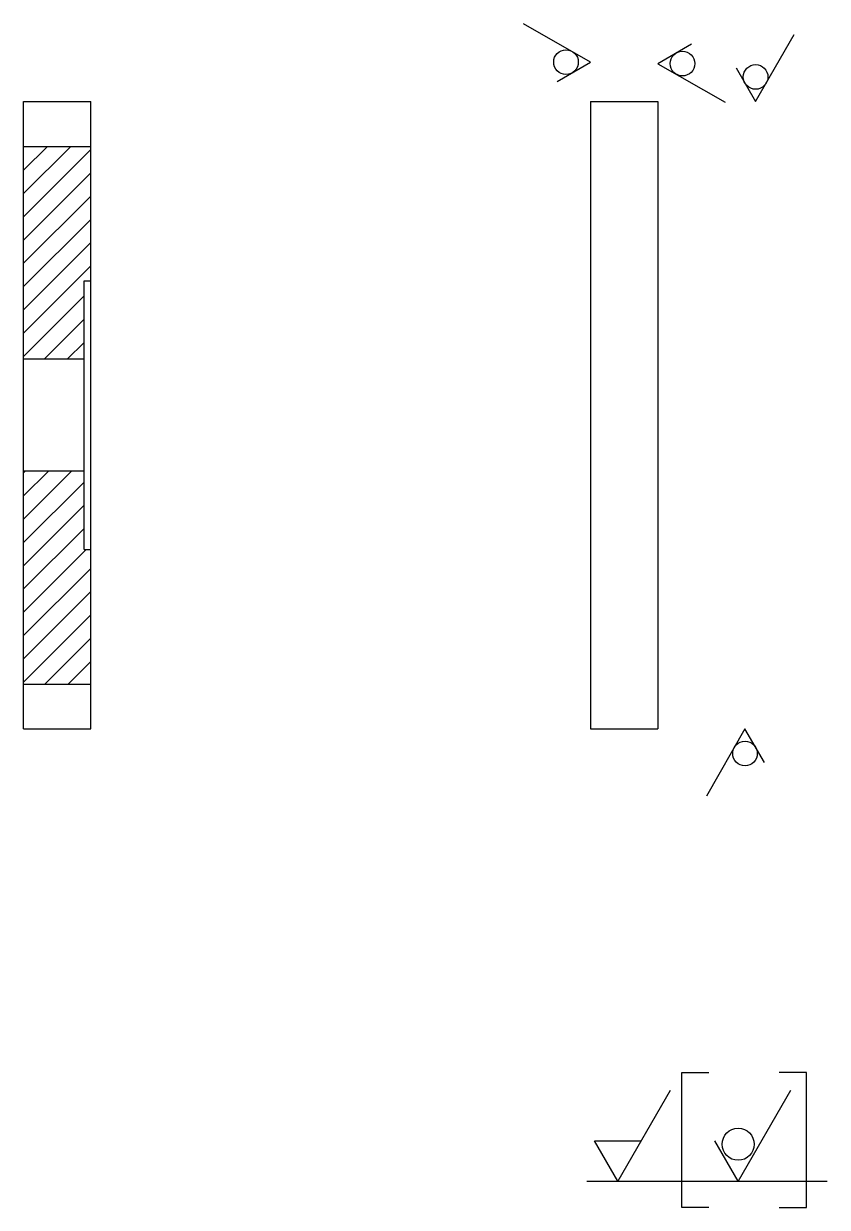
# Model space of a CAD drawing. Header units: millimetres. Extents: x 87 to 807, y 44 to 515.
# Drawn here: x 627.4 to 806.9, y 139.7 to 403.9 of the extents above; entities that cross this region are included whole.
import ezdxf

# ---------------------------------------------------------------- set-up
doc = ezdxf.new("R2010")
doc.units = ezdxf.units.MM
doc.layers.add('geometry', color=8, linetype='Continuous')

msp = doc.modelspace()

# ---------------------------------------------------------------- linework, layer by layer
at = {"layer": 'geometry', "linetype": 'CONTINUOUS'}
for points in [[(754.02, 395.29), (739.02, 403.86)], [(776.53, 399.31), (769.03, 394.93)], [(790.87, 386.47), (799.44, 401.47)], [(746.52, 390.92), (754.02, 395.29)], [(769.03, 394.93), (784.03, 386.36)], [(786.49, 393.97), (790.87, 386.47)], [(627.43, 246.47), (627.43, 386.47)], [(627.43, 386.47), (642.43, 386.47)], [(642.43, 246.47), (642.43, 386.47)], [(754.02, 386.47), (754.02, 246.47)], [(754.02, 386.47), (769.02, 386.47)], [(769.02, 386.47), (769.02, 246.47)], [(627.57, 376.47), (627.43, 376.33)], [(632.76, 376.47), (627.43, 371.14)], [(637.95, 376.47), (627.43, 365.95)], [(627.43, 376.47), (642.43, 376.47)], [(642.43, 375.75), (627.43, 360.75)], [(642.43, 370.56), (627.43, 355.56)], [(642.43, 365.37), (627.43, 350.37)], [(642.43, 360.18), (627.43, 345.18)], [(642.43, 354.99), (627.43, 339.99)], [(642.43, 349.79), (627.43, 334.79)], [(640.93, 286.47), (640.93, 346.47)], [(640.93, 346.47), (642.43, 346.47)], [(640.93, 343.1), (627.43, 329.6)], [(640.93, 337.91), (631.99, 328.97)], [(640.93, 332.72), (637.18, 328.97)], [(640.93, 328.97), (627.43, 328.97)], [(640.93, 303.97), (627.43, 303.97)], [(627.76, 303.97), (627.43, 303.64)], [(632.95, 303.97), (627.43, 298.45)], [(638.15, 303.97), (627.43, 293.25)], [(640.93, 301.56), (627.43, 288.06)], [(640.93, 296.37), (627.43, 282.87)], [(640.93, 291.18), (627.43, 277.68)], [(641.41, 286.47), (627.43, 272.49)], [(640.93, 286.47), (642.43, 286.47)], [(642.43, 282.29), (627.43, 267.29)], [(642.43, 277.1), (627.43, 262.1)], [(642.43, 271.91), (627.43, 256.91)], [(642.43, 266.72), (632.18, 256.47)], [(642.43, 261.52), (637.38, 256.47)], [(627.43, 256.47), (642.43, 256.47)], [(627.43, 246.47), (642.43, 246.47)], [(754.02, 246.47), (769.02, 246.47)], [(788.48, 246.46), (779.91, 231.46)], [(792.86, 238.96), (788.48, 246.46)], [(774.39, 139.66), (774.39, 169.72)], [(774.39, 169.72), (780.42, 169.72)], [(802.19, 169.72), (796.15, 169.72)], [(802.19, 139.66), (802.19, 169.72)], [(771.75, 165.71), (760.08, 145.49)], [(798.64, 165.71), (786.97, 145.49)], [(754.89, 154.48), (765.27, 154.48)], [(760.08, 145.49), (754.89, 154.48)], [(786.97, 145.49), (781.78, 154.48)], [(753.19, 145.49), (767.06, 145.49)], [(767.06, 145.49), (806.87, 145.49)], [(780.42, 139.66), (774.39, 139.66)], [(796.15, 139.66), (802.19, 139.66)]]:
    msp.add_lwpolyline(points, dxfattribs=at)
for centre, radius in [((748.52, 395.28), 2.75), ((774.53, 394.94), 2.75), ((790.86, 391.97), 2.75), ((788.49, 240.96), 2.75), ((786.95, 153.74), 3.58)]:
    msp.add_circle(centre, radius, dxfattribs=at)

doc.saveas('drawing.dxf')
